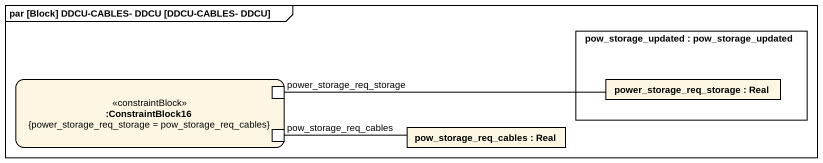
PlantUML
@startuml
mainframe par [Block] DDCU-CABLES- DDCU [DDCU-CABLES- DDCU]
rectangle "pow_storage_updated : pow_storage_updated" as pow_storage_updated {
  rectangle "power_storage_req_storage : Real" as power_storage_req_storage
}
rectangle ":ConstraintBlock16\n{power_storage_req_storage = pow_storage_req_cables}" as ConstraintBlock16 <<constraintBlock>> {
  port "power_storage_req_storage" as power_storage_req_storage_2
  port pow_storage_req_cables
}
rectangle "pow_storage_req_cables : Real" as pow_storage_req_cables_2
power_storage_req_storage_2 -right- power_storage_req_storage
pow_storage_req_cables -right- pow_storage_req_cables_2
@enduml
